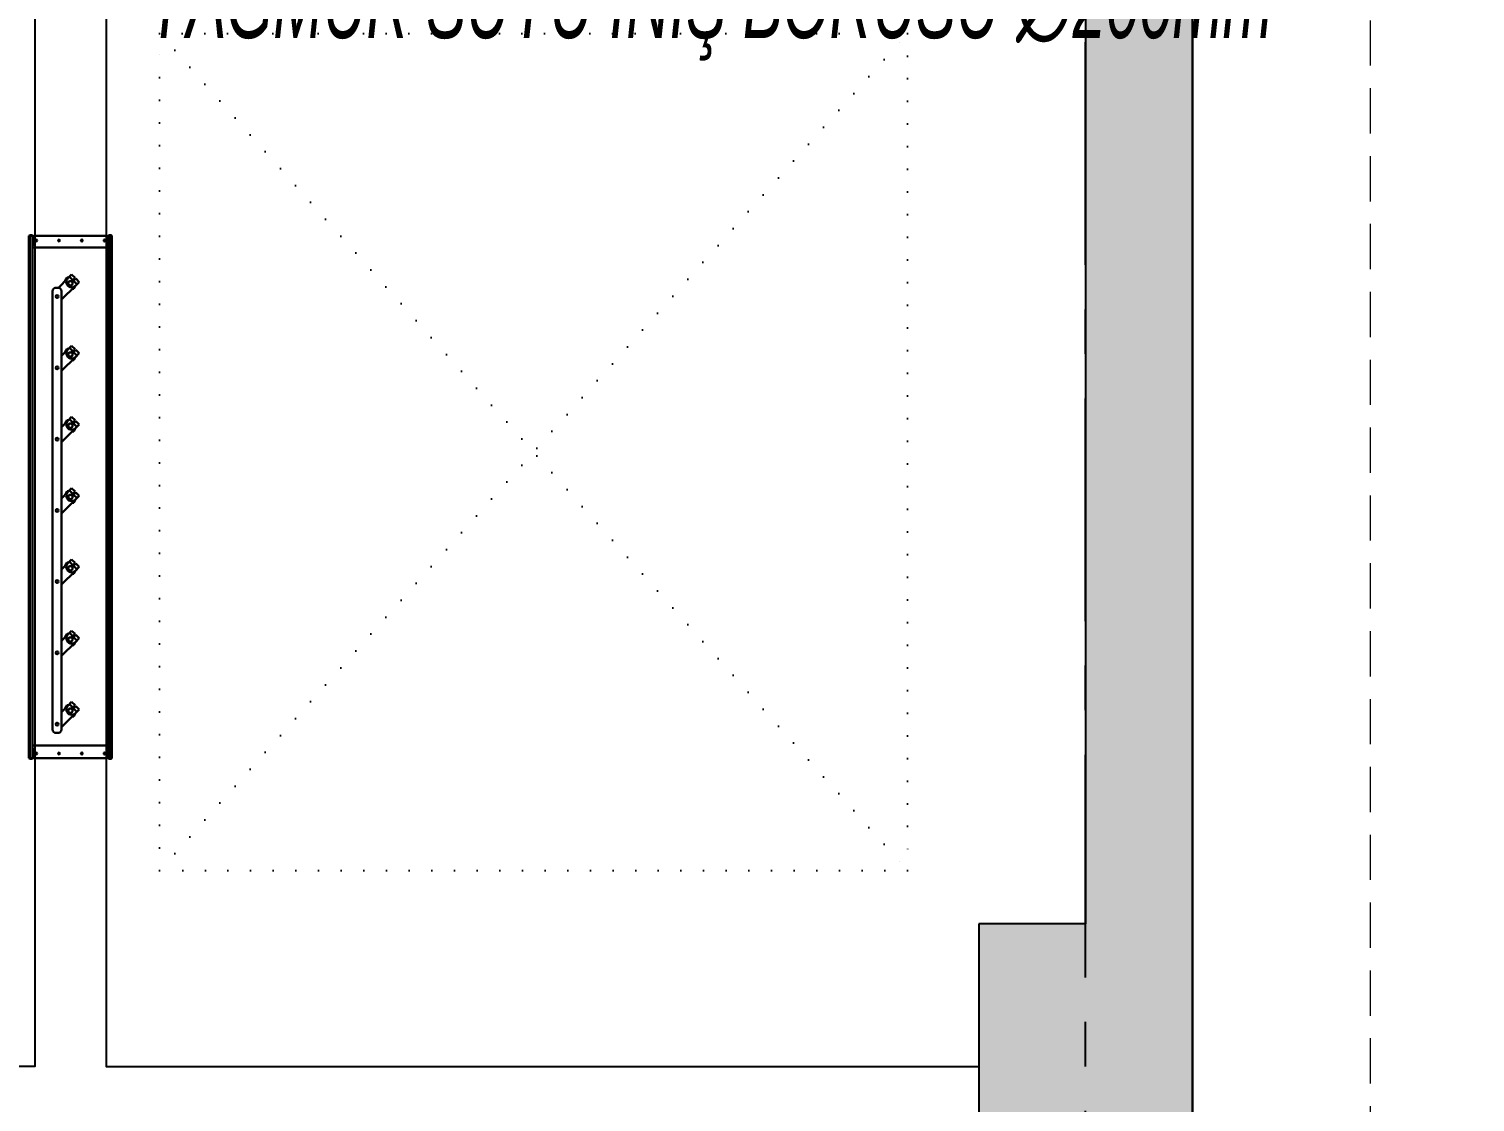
# Model space of a CAD drawing. Header units: millimetres. Extents: x -379292 to 1221486, y 92049 to 447512.
# Drawn here: x 191581 to 195642, y 164469 to 167481 of the extents above; entities that cross this region are included whole.
import ezdxf
from ezdxf.lldxf.tags import DXFTag

# ---------------------------------------------------------------- set-up
doc = ezdxf.new("R2010")
doc.units = ezdxf.units.MM
for name, pattern in [('CENTER', [2, 1.25, -0.25, 0.25, -0.25]), ('DOT', [6.35, 0, -6.35]), ('HIDDEN', [9.525, 6.35, -3.175])]:
    doc.linetypes.add(name, pattern=pattern)
for name, color, linetype, lineweight in [('0-KRCN-SHT-KOLADI-YAZIYAĞMURSUYU', 4, 'Continuous', 35), ('06_FORMWORK HIDDEN', 252, 'HIDDEN2', 0), ('_Systemair Ventilation Equipments', 7, 'Continuous', 30)]:
    doc.layers.add(name, color=color, linetype=linetype, lineweight=lineweight)
for name, color, linetype in [('05_AXIS', 211, 'CENTER'), ('05_HATCH CONCRETE', 141, 'Continuous'), ('05_HATCH SOLID-2', 253, 'Continuous'), ('05_HOLE MC', 150, 'Continuous'), ('05_WALL', 3, 'Continuous')]:
    doc.layers.add(name, color=color, linetype=linetype)
doc.styles.add('ÇAP-2', font='ARIALNBI.TTF')
tags = doc.linetypes.add('HIDDEN2', pattern=[0.1875, 0.125, -0.0625]).pattern_tags.tags
tags[6:7] = [DXFTag(74, 4), DXFTag(75, 0), DXFTag(340, '0'), DXFTag(46, 0.0), DXFTag(50, 0.0), DXFTag(44, 0.0), DXFTag(45, 0.0)]
tags[4:5] = [DXFTag(74, 4), DXFTag(75, 0), DXFTag(340, '0'), DXFTag(46, 0.0), DXFTag(50, 0.0), DXFTag(44, 0.0), DXFTag(45, 0.0)]

# ---------------------------------------------------------------- blocks, each defined once
blk = doc.blocks.new('202_Aks')
at = {"layer": '05_AXIS', "ltscale": 500}
blk.add_line((137900, -182300), (137900, 5000), dxfattribs=at)
blk = doc.blocks.new('GDD 1250')
at = {"layer": '_Systemair Ventilation Equipments', "color": 8, "linetype": 'Continuous'}
for p, q in [((12625.02, 1429.51), (12625.02, 1282.91)), ((12625.02, 1429.51), (12626.02, 1429.51)), ((12625.32, 1429.71), (12625.32, 1429.51)), ((12626.02, 1429.71), (12625.32, 1429.71)), ((12625.32, 1429.51), (12625.32, 1282.91)), ((12626.02, 1429.71), (12626.02, 1429.51)), ((12626.02, 1429.51), (12626.02, 1282.91)), ((12626.27, 1429.51), (12626.27, 1426.75)), ((12626.27, 1429.51), (12647.07, 1429.51)), ((12647.07, 1429.51), (12647.07, 1426.75)), ((12647.32, 1429.71), (12647.32, 1429.51)), ((12648.02, 1429.71), (12647.32, 1429.71)), ((12647.32, 1429.51), (12647.32, 1282.91)), ((12647.32, 1429.51), (12648.32, 1429.51)), ((12648.02, 1429.71), (12648.02, 1429.51)), ((12648.02, 1429.51), (12648.02, 1282.91)), ((12648.32, 1429.51), (12648.32, 1282.91)), ((12626.02, 1426.75), (12626.27, 1426.75)), ((12647.32, 1425.96), (12626.02, 1425.96)), ((12647.32, 1426.75), (12647.07, 1426.75)), ((12639.17, 1421.46), (12639.17, 1298.46)), ((12640.67, 1422.46), (12640.17, 1422.46)), ((12641.67, 1298.46), (12641.67, 1421.46)), ((12635.75, 1417.81), (12635.2, 1416.86)), ((12639.15, 1420.81), (12635.26, 1416.92)), ((12636.15, 1417.81), (12635.75, 1417.81)), ((12634.2, 1415.86), (12635.26, 1416.92)), ((12634.2, 1415.86), (12635.14, 1414.92)), ((12634.83, 1416.49), (12635.77, 1415.56)), ((12635.14, 1414.92), (12636.13, 1415.92)), ((12635.38, 1414.67), (12636.38, 1415.67)), ((12635.38, 1414.67), (12636.32, 1413.74)), ((12635.41, 1415.2), (12635.59, 1414.88)), ((12636.02, 1415.31), (12636.96, 1414.37)), ((12636.32, 1413.74), (12637.38, 1414.8)), ((12637.19, 1414.61), (12637.6, 1414.61)), ((12637.38, 1414.8), (12639.17, 1416.59)), ((12637.6, 1414.61), (12638.15, 1415.56)), ((12635.75, 1397.81), (12635.2, 1396.86)), ((12639.15, 1400.81), (12635.26, 1396.92)), ((12636.15, 1397.81), (12635.75, 1397.81)), ((12634.2, 1395.86), (12635.26, 1396.92)), ((12634.2, 1395.86), (12635.14, 1394.92)), ((12634.83, 1396.49), (12635.77, 1395.56)), ((12635.14, 1394.92), (12636.13, 1395.92)), ((12635.38, 1394.67), (12636.38, 1395.67)), ((12635.38, 1394.67), (12636.32, 1393.74)), ((12635.41, 1395.2), (12635.59, 1394.88)), ((12636.02, 1395.31), (12636.96, 1394.37)), ((12636.32, 1393.74), (12637.38, 1394.8)), ((12637.19, 1394.61), (12637.6, 1394.61)), ((12637.38, 1394.8), (12639.17, 1396.59)), ((12637.6, 1394.61), (12638.15, 1395.56)), ((12639.15, 1380.81), (12635.26, 1376.92)), ((12634.2, 1375.86), (12635.26, 1376.92)), ((12635.75, 1377.81), (12635.2, 1376.86)), ((12636.15, 1377.81), (12635.75, 1377.81)), ((12634.2, 1375.86), (12635.14, 1374.92)), ((12634.83, 1376.49), (12635.77, 1375.56)), ((12635.14, 1374.92), (12636.13, 1375.92)), ((12635.38, 1374.67), (12636.38, 1375.67)), ((12635.38, 1374.67), (12636.32, 1373.74)), ((12635.41, 1375.2), (12635.59, 1374.88)), ((12636.02, 1375.31), (12636.96, 1374.37)), ((12636.32, 1373.74), (12637.38, 1374.8)), ((12637.19, 1374.61), (12637.6, 1374.61)), ((12637.38, 1374.8), (12639.17, 1376.59)), ((12637.6, 1374.61), (12638.15, 1375.56)), ((12639.15, 1360.81), (12635.26, 1356.92)), ((12634.2, 1355.86), (12635.26, 1356.92)), ((12634.83, 1356.49), (12635.77, 1355.56)), ((12635.75, 1357.81), (12635.2, 1356.86)), ((12636.15, 1357.81), (12635.75, 1357.81)), ((12637.38, 1354.8), (12639.17, 1356.59)), ((12634.2, 1355.86), (12635.14, 1354.92)), ((12635.14, 1354.92), (12636.13, 1355.92)), ((12635.38, 1354.67), (12636.38, 1355.67)), ((12635.38, 1354.67), (12636.32, 1353.74)), ((12635.41, 1355.2), (12635.59, 1354.88)), ((12636.02, 1355.31), (12636.96, 1354.37)), ((12636.32, 1353.74), (12637.38, 1354.8)), ((12637.19, 1354.61), (12637.6, 1354.61)), ((12637.6, 1354.61), (12638.15, 1355.56)), ((12639.15, 1340.81), (12635.26, 1336.92)), ((12634.2, 1335.86), (12635.26, 1336.92)), ((12634.83, 1336.49), (12635.77, 1335.56)), ((12635.75, 1337.81), (12635.2, 1336.86)), ((12636.15, 1337.81), (12635.75, 1337.81)), ((12637.38, 1334.8), (12639.17, 1336.59)), ((12634.2, 1335.86), (12635.14, 1334.92)), ((12635.14, 1334.92), (12636.13, 1335.92)), ((12635.38, 1334.67), (12636.38, 1335.67)), ((12635.38, 1334.67), (12636.32, 1333.74)), ((12635.41, 1335.2), (12635.59, 1334.88)), ((12636.02, 1335.31), (12636.96, 1334.37)), ((12636.32, 1333.74), (12637.38, 1334.8)), ((12637.19, 1334.61), (12637.6, 1334.61)), ((12637.6, 1334.61), (12638.15, 1335.56)), ((12639.15, 1320.81), (12635.26, 1316.92)), ((12634.2, 1315.86), (12635.26, 1316.92)), ((12634.2, 1315.86), (12635.14, 1314.92)), ((12634.83, 1316.49), (12635.77, 1315.56)), ((12635.14, 1314.92), (12636.13, 1315.92)), ((12635.75, 1317.81), (12635.2, 1316.86)), ((12636.15, 1317.81), (12635.75, 1317.81)), ((12637.38, 1314.8), (12639.17, 1316.59)), ((12635.38, 1314.67), (12636.38, 1315.67)), ((12635.38, 1314.67), (12636.32, 1313.74)), ((12635.41, 1315.2), (12635.59, 1314.88)), ((12636.02, 1315.31), (12636.96, 1314.37)), ((12636.32, 1313.74), (12637.38, 1314.8)), ((12637.19, 1314.61), (12637.6, 1314.61)), ((12637.6, 1314.61), (12638.15, 1315.56)), ((12639.15, 1300.81), (12635.26, 1296.92)), ((12634.2, 1295.86), (12635.26, 1296.92)), ((12634.2, 1295.86), (12635.14, 1294.92)), ((12634.83, 1296.49), (12635.77, 1295.56)), ((12635.14, 1294.92), (12636.13, 1295.92)), ((12635.75, 1297.81), (12635.2, 1296.86)), ((12635.38, 1294.67), (12636.38, 1295.67)), ((12636.15, 1297.81), (12635.75, 1297.81)), ((12637.38, 1294.8), (12640.05, 1297.47)), ((12637.6, 1294.61), (12638.15, 1295.56)), ((12640.17, 1297.46), (12640.67, 1297.46)), ((12635.38, 1294.67), (12636.32, 1293.74)), ((12635.41, 1295.2), (12635.59, 1294.88)), ((12636.02, 1295.31), (12636.96, 1294.37)), ((12636.32, 1293.74), (12637.38, 1294.8)), ((12637.19, 1294.61), (12637.6, 1294.61)), ((12647.32, 1286.21), (12626.02, 1286.21)), ((12626.02, 1285.67), (12626.27, 1285.67)), ((12626.27, 1282.91), (12626.27, 1285.67)), ((12647.32, 1285.67), (12647.07, 1285.67)), ((12647.07, 1282.91), (12647.07, 1285.67)), ((12625.02, 1282.91), (12626.02, 1282.91)), ((12625.32, 1282.71), (12625.32, 1282.91)), ((12625.32, 1282.71), (12626.02, 1282.71)), ((12626.02, 1282.71), (12626.02, 1282.91)), ((12626.27, 1282.91), (12647.07, 1282.91)), ((12647.32, 1282.91), (12648.32, 1282.91)), ((12647.32, 1282.71), (12647.32, 1282.91)), ((12647.32, 1282.71), (12648.02, 1282.71)), ((12648.02, 1282.71), (12648.02, 1282.91))]:
    blk.add_line(p, q, dxfattribs=at)
for centre, radius in [((12627.07, 1428.21), 0.25), ((12633.47, 1428.21), 0.25), ((12639.87, 1428.21), 0.25), ((12646.27, 1428.21), 0.25), ((12640.42, 1419.96), 0.4), ((12636.67, 1416.21), 0.6), ((12640.42, 1399.96), 0.4), ((12636.67, 1396.21), 0.6), ((12636.67, 1376.21), 0.6), ((12640.42, 1379.96), 0.4), ((12636.67, 1356.21), 0.6), ((12640.42, 1359.96), 0.4), ((12640.42, 1339.96), 0.4), ((12636.67, 1336.21), 0.6), ((12640.42, 1319.96), 0.4), ((12636.67, 1316.21), 0.6), ((12640.42, 1299.96), 0.4), ((12636.67, 1296.21), 0.6), ((12627.07, 1284.21), 0.25), ((12633.47, 1284.21), 0.25), ((12639.87, 1284.21), 0.25), ((12646.27, 1284.21), 0.25)]:
    blk.add_circle(centre, radius, dxfattribs=at)
for centre, radius, start, end in [((12625.32, 1429.41), 0.3, 90, 160.7025), ((12648.02, 1429.41), 0.3, 19.2975, 90), ((12640.17, 1421.46), 1, 90, 180), ((12640.67, 1421.46), 1, 0, 90), ((12636.32, 1415.86), 1.5, 315, 135), ((12640.21, 1419.75), 1.5, 133.8159, 135), ((12640.21, 1419.75), 1.5, 347.1742, 12.816), ((12636.67, 1416.21), 1.2, 216.6085, 233.3915), ((12636.67, 1416.21), 1.15, 216.2379, 233.7561), ((12636.67, 1416.21), 0.615, 241.5321, 208.4679), ((12636.67, 1416.21), 0.65, 209.3769, 240.6232), ((12636.32, 1395.86), 1.5, 315, 135), ((12640.21, 1399.75), 1.5, 133.8159, 135), ((12640.21, 1399.75), 1.5, 347.1742, 12.816), ((12636.67, 1396.21), 1.2, 216.6085, 233.3915), ((12636.67, 1396.21), 1.15, 216.2379, 233.7561), ((12636.67, 1396.21), 0.615, 241.5321, 208.4679), ((12636.67, 1396.21), 0.65, 209.3769, 240.6232), ((12640.21, 1379.75), 1.5, 133.8159, 135), ((12636.32, 1375.86), 1.5, 315, 135), ((12636.67, 1376.21), 0.615, 241.5321, 208.4679), ((12640.21, 1379.75), 1.5, 347.1742, 12.816), ((12636.67, 1376.21), 1.2, 216.6085, 233.3915), ((12636.67, 1376.21), 1.15, 216.2379, 233.7561), ((12636.67, 1376.21), 0.65, 209.3769, 240.6232), ((12640.21, 1359.75), 1.5, 133.8159, 135), ((12636.32, 1355.86), 1.5, 315, 135), ((12636.67, 1356.21), 0.615, 241.5321, 208.4679), ((12640.21, 1359.75), 1.5, 347.1742, 12.816), ((12636.67, 1356.21), 1.2, 216.6085, 233.3915), ((12636.67, 1356.21), 1.15, 216.2379, 233.7561), ((12636.67, 1356.21), 0.65, 209.3769, 240.6232), ((12640.21, 1339.75), 1.5, 133.8159, 135), ((12636.32, 1335.86), 1.5, 315, 135), ((12636.67, 1336.21), 0.615, 241.5321, 208.4679), ((12640.21, 1339.75), 1.5, 347.1742, 12.816), ((12636.67, 1336.21), 1.2, 216.6085, 233.3915), ((12636.67, 1336.21), 1.15, 216.2379, 233.7561), ((12636.67, 1336.21), 0.65, 209.3769, 240.6232), ((12640.21, 1319.75), 1.5, 133.8159, 135), ((12640.21, 1319.75), 1.5, 347.1742, 12.816), ((12636.32, 1315.86), 1.5, 315, 135), ((12636.67, 1316.21), 0.615, 241.5321, 208.4679), ((12636.67, 1316.21), 0.65, 209.3769, 240.6232), ((12636.67, 1316.21), 1.2, 216.6085, 233.3915), ((12636.67, 1316.21), 1.15, 216.2379, 233.7561), ((12640.21, 1299.75), 1.5, 133.8159, 135), ((12640.21, 1299.75), 1.5, 347.1742, 12.816), ((12636.32, 1295.86), 1.5, 315, 135), ((12636.67, 1296.21), 1.2, 216.6085, 233.3915), ((12636.67, 1296.21), 1.15, 216.2379, 233.7561), ((12636.67, 1296.21), 0.615, 241.5321, 208.4679), ((12636.67, 1296.21), 0.65, 209.3769, 240.6232), ((12640.17, 1298.46), 1, 180, 270), ((12640.67, 1298.46), 1, 270, 0), ((12625.32, 1283.01), 0.3, 199.2975, 270), ((12648.02, 1283.01), 0.3, 270, 340.7025)]:
    blk.add_arc(centre, radius, start, end, dxfattribs=at)
blk = doc.blocks.new('OtoParkBodrumKatMimari')
at = {"layer": '05_HATCH CONCRETE'}
h = blk.add_hatch(dxfattribs=at)
h.set_pattern_fill('ANSI33', color=8, scale=15, angle=180, style=0)
h.set_pattern_definition([(225, (905000, -3e-07), (67.351921, -67.351921), []), (225, (904932.65, -3e-07), (67.351921, -67.351921), [47.625, -23.8125])])
h.paths.add_polyline_path([(142600, 59700), (142799.9, 59700), (139870.2, 56380.9), (139645.3, 56579.4), (139248.3, 56129.6), (139473.2, 55931.1), (135668.1, 51620.2), (135443.2, 51818.7), (134847.6, 51144), (135072.5, 50945.4), (131505.7, 46904.4), (131280.8, 47103), (130883.7, 46653.1), (131108.6, 46454.6), (127899.1, 42818.4), (127674.2, 43017), (127277.1, 42567.1), (127502.1, 42368.6), (124481.2, 38946.1), (124256.2, 39144.7), (123859.2, 38694.8), (124084.1, 38496.3), (120848.1, 34830.2), (120623.2, 35028.7), (120027.6, 34353.9), (120252.6, 34155.4), (117433.5, 30961.6), (117208.6, 31160.1), (116811.5, 30710.3), (117036.4, 30511.8), (113992.4, 27063), (113767.5, 27261.6), (113370.4, 26811.7), (113595.3, 26613.2), (110385.8, 22977), (110160.9, 23175.6), (109763.9, 22725.7), (109988.8, 22527.2), (106785.9, 18898.6), (106561, 19097.1), (105965.4, 18422.3), (106190.3, 18223.8), (103361.3, 15018.7), (103136.4, 15217.3), (102739.4, 14767.4), (102964.3, 14568.9), (99776.9, 10957.9), (99552, 11156.4), (99155, 10706.6), (99379.9, 10508), (96302.7, 7021.8), (96077.8, 7220.4), (95614.6, 6695.6), (95839.5, 6497), (93887.3, 4285.3), (93662.4, 4483.9), (93265.4, 4034), (93490.3, 3835.5), (90240.2, 153.3), (90240.2, 300), (89640.2, 300), (89640.2, 0), (88400, 0), (88400, 300), (87800, 300), (87800, 0), (80000, 0), (80000, 300), (79400, 300), (79400, 0), (71600, 0), (71600, 300), (71000, 300), (71000, -300), (90240.2, -300), (143200, 59700), (143200, 67400), (142600, 67400), (142600, 66800), (142900, 66800), (142900, 64150), (142600, 64150), (142600, 63550), (142900, 63550), (142900, 60300), (142600, 60300)])
at = {"color": 5}
blk.add_lwpolyline([(90240.2, -300), (143200, 59700), (143200, 67400), (142600, 67400), (142600, 66800), (142900, 66800), (142900, 64150), (142600, 64150), (142600, 63550), (142900, 63550), (142900, 60300), (142600, 60300), (142600, 59700), (142799.9, 59700), (139870.2, 56380.9), (139645.3, 56579.4), (139248.3, 56129.6), (139473.2, 55931.1), (135668.1, 51620.2), (135443.2, 51818.7), (134847.6, 51144), (135072.5, 50945.4), (131505.7, 46904.4)], dxfattribs=at)
at = {"layer": '05_HATCH SOLID-2', "color": 251, "ltscale": 25}
blk.add_lwpolyline([(150500, -8770), (150500, 187430), (4700, 187430), (4700, 177600), (135600, 177600), (135600, 144600), (143200, 144600), (143200, 59700), (90240.2, -300), (70300, -300), (63119.3, 5880.5)], dxfattribs=at)
at = {"layer": '05_HOLE MC', "linetype": 'DOT', "ltscale": 10}
blk.add_lwpolyline([(140300, 66650), (142400, 66650), (142400, 64300), (140300, 64300)], close=True, dxfattribs=at)
for points in [[(140300, 66650), (142400, 64300)], [(140300, 64300), (142400, 66650)]]:
    blk.add_lwpolyline(points, dxfattribs=at)
at = {"layer": '05_WALL', "color": 8, "ltscale": 25}
for points in [[(135600, 67200), (139950, 67200), (139950, 63750), (135600, 63750)], [(142600, 67200), (140150, 67200), (140150, 63750), (142600, 63750)]]:
    blk.add_lwpolyline(points, dxfattribs=at)
at = {"layer": '06_FORMWORK HIDDEN', "linetype": 'HIDDEN', "ltscale": 20}
blk.add_line((143700, 59510.9), (143700, 145100), dxfattribs=at)
at = {"layer": '05_AXIS'}
blk.add_blockref('202_Aks', (5000, 177300), dxfattribs=at)
at = {"layer": '_Systemair Ventilation Equipments', "color": 1, "xscale": 10, "yscale": 10, "zscale": 10, "rotation": 180}
blk.add_blockref('GDD 1250', (266416.2, 78910.6), dxfattribs=at)
blk = doc.blocks.new('A$Cbceac246')
at = {"layer": '0-KRCN-SHT-KOLADI-YAZIYAĞMURSUYU', "linetype": 'Continuous', "style": 'ÇAP-2', "width": 0.7}
blk.add_text('YAĞMUR SUYU İNİŞ BORUSU ∅200mm', height=21, dxfattribs=at).set_placement((6996.33, 6633.66, 0))

msp = doc.modelspace()

# ---------------------------------------------------------------- block references
at = {"color": 8}
msp.add_blockref('OtoParkBodrumKatMimari', (51648, 100818.8), dxfattribs=at)

# ---------------------------------------------------------------- next in the draw order: block references
at = {"color": 30, "xscale": 10, "yscale": 10, "zscale": 10}
msp.add_blockref('A$Cbceac246', (121948, 101118.8), dxfattribs=at)

doc.saveas('drawing.dxf')
